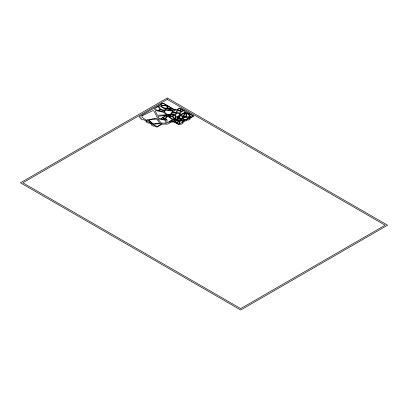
<?xml version="1.0" encoding="UTF-8"?>
<svg xmlns="http://www.w3.org/2000/svg" width="408" height="408" viewBox="0 0 408 408"><rect width="100%" height="100%" fill="white"/><g stroke="black" fill="none" stroke-linecap="round" stroke-linejoin="round"><path stroke-width="0.61" d="M160.91 105.152A0.694 0.398 0 0 1 160.941 104.713L161.874 103.958A0.694 0.398 0 0 1 162.369 103.79L163.506 103.724A0.694 0.398 0 0 1 164.057 103.836L165.536 104.657A0.694 0.398 0 0 1 165.607 105.188L165.464 105.295A0.694 0.398 0 0 1 164.893 105.453L161.522 105.386A0.694 0.398 0 0 1 160.981 105.218M180.28 110.828L181.264 111.175L183.284 110.476L181.341 109.405L180.285 110.797M164.837 110.726L164.801 112.44L167.045 114.342L170.161 114.551L172.839 111.165L166.265 110.089L164.837 110.726M166.994 120.161L166.903 122.905L171.992 119.85A0.694 0.398 0 0 0 172.049 119.335L168.274 116.433A0.694 0.398 0 0 0 167.081 116.515L165.725 118.34A0.694 0.398 0 0 0 165.75 118.682L166.913 119.967A0.694 0.398 0 0 1 166.994 120.161M182.432 116.351L182.325 118.096L179.755 118.294L179.755 115.877L182.432 116.351M186.242 112.674L185.946 116.372L183.6 116.076L186.242 112.674M179.306 116.137L179.132 118.269L177.307 119.325L179.306 116.137M180.831 109.293L179.653 110.711L177.179 109.859L179.505 108.559L180.831 109.293M183.212 116.3L183.085 117.433L185.91 116.821L183.212 116.3M174.058 109.63L173.976 110.124A0.694 0.398 0 0 1 172.926 110.43C164.368 107.748 170.161 108.431 174.058 109.63M167.255 106.993L167.122 107.804A0.694 0.398 0 0 1 166.275 108.156L163.736 107.824A0.694 0.398 0 0 1 163.328 107.666L161.522 106.238A0.694 0.398 0 0 1 161.476 105.815A0.694 0.398 0 0 1 162.124 105.606L165.857 105.738A0.694 0.398 0 0 1 166.428 105.953L167.178 106.769A0.694 0.398 0 0 1 167.255 106.993M187.042 113.016L186.354 116.933L190.358 116.795L187.042 113.016M169.356 114.648L169.269 115.127L168.331 115.219L167.209 115.999L166.449 115.173L167.331 114.526L169.356 114.648M167.764 107.309L167.627 107.967A0.694 0.398 0 0 0 168.234 108.411L172.201 108.686L169.172 106.922L168.397 106.957A0.694 0.398 0 0 0 167.764 107.309M183.014 117.575L182.804 118.585L185.64 119.672L189.587 117.025L183.014 117.575M179.596 113.587L179.132 115.489L177.133 116.647A0.694 0.398 0 0 1 176.44 116.744A0.694 0.398 0 0 1 175.965 116.443L175.394 114.781L176.985 113.373A0.694 0.398 0 0 1 177.796 113.215L179.596 113.587M180.209 120.911L179.199 123.996L183.784 121.232L180.209 120.911M179.678 120.911L178.566 124.149L176.552 123.017L179.678 120.911M166.591 105.259L166.5 105.514A0.694 0.398 0 0 0 166.535 105.748L167.127 105.575L166.591 105.259M146.487 120.391L146.365 120.717L152.516 124.231L152.913 123.767L148.221 120.314A0.694 0.398 0 0 0 147.405 120.176L146.487 120.391M142.254 115.836L141.867 116.851A0.694 0.398 0 0 0 141.999 117.188L146.008 120.1L156.983 118.147A0.694 0.398 0 0 0 157.437 117.647L153.836 110.91A0.694 0.398 0 0 0 152.735 110.721L142.489 115.617A0.694 0.398 0 0 0 142.254 115.836M163.858 118.692L163.465 119.682L161.175 118.85L162.7 117.871L163.858 118.692M166.398 105.142L166.224 105.585L165.505 105.493L166.398 105.142M164.23 118.738L163.843 119.672L165.403 119.942L166.24 119.605L165.383 118.677L164.23 118.738M174.925 109.854L174.502 110.864A0.694 0.398 0 0 1 174.078 111.144L173.293 111.318L172.64 112.134A0.694 0.398 0 0 0 172.712 112.537A0.694 0.398 0 0 0 173.354 112.7L175.93 112.511A0.694 0.398 0 0 0 176.531 112.062L176.169 110.415A0.694 0.398 0 0 0 175.797 110.104L174.925 109.854M181.463 111.522L179.704 115.26L185.222 112.073L184.11 110.767L181.463 111.522M170.029 114.689L169.662 115.209L171.697 116.265L174.191 114.939L170.029 114.689M178.724 116.382L176.552 119.442L175.093 118.662L178.724 116.382M166.887 116.158L165.24 118.412L164.159 118.483L163.088 117.667L166.286 115.546L166.887 116.158M180.642 111.71L179.622 113.082L177.735 112.613A0.694 0.398 0 0 1 177.317 112.292L177.082 111.042A0.694 0.398 0 0 1 178.046 110.629L180.275 111.185A0.694 0.398 0 0 1 180.642 111.71M185.614 112.343L182.886 115.999L180.183 115.479L185.614 112.343M170.187 115.785L169.356 116.897L167.892 115.806L169.417 115.321L170.187 115.785M172.105 113.052L171.115 114.327L174.828 114.449L176.613 112.838L172.105 113.052M174.685 120.809L174.002 121.671L172.186 121.604L174.685 120.809M170.615 115.979L169.585 117.167L172.446 118.983A0.694 0.398 0 0 0 173.446 118.998L173.915 118.728L173.13 117.341L170.615 115.979M175.231 120.834L174.272 121.814L175.904 122.788L175.231 120.834M167.27 105.657L167.056 105.866A0.694 0.398 0 0 0 167.091 106.304L167.428 106.575A0.694 0.398 0 0 0 168.014 106.738L168.978 106.718L167.27 105.657M175.537 117.591L174.282 118.463L173.885 117.229A0.694 0.398 0 0 0 173.573 116.963L172.304 116.499L174.772 115.153L175.675 117.239A0.694 0.398 0 0 1 175.537 117.591M179.306 120.697L176.236 122.803L175.573 120.926L179.306 120.697M161.415 123.772L157.738 126.256A0.694 0.398 0 0 1 156.861 126.337L153.495 124.894A0.694 0.398 0 0 1 153.321 124.496A0.694 0.398 0 0 1 153.857 124.221L159.538 123.609L161.415 123.772M158.233 106.401L154.652 108.814A0.694 0.398 0 0 0 154.841 109.421L158.11 110.466L159.686 109.558L158.233 106.401M190.949 117.157L186.405 120.161L185.813 119.748L190.949 117.157M166.097 115.331L161.119 118.463A0.694 0.398 0 0 1 160.466 118.58L158.987 118.402L158.08 116.77A0.694 0.398 0 0 1 158.615 116.254L166.097 115.331M185.4 119.84L183.677 120.896L179.918 120.528L185.4 119.84M174.242 119.059L168.79 122.395L174.609 120.299L174.242 119.059M192.979 116.025L191.245 117.065L187.813 113.041L192.979 116.025M167.28 98.002L20.4 182.799L240.72 309.998L387.6 225.201L167.28 98.002M167.28 99.414L22.848 182.799L240.72 308.586L385.152 225.201L167.28 99.414M161.757 103.719L139.398 116.627A0.694 0.398 0 0 0 139.398 117.193L141.311 118.3L140.576 118.723L142.78 119.993L143.514 119.569L146.742 121.431L146.008 121.854L148.211 123.129L148.946 122.706L152.204 124.588L151.47 125.011L153.673 126.281L154.408 125.858L156.274 126.934A0.694 0.398 0 0 0 157.253 126.934L162.149 124.108L167.683 124.108L171.294 122.023L174.231 122.023L178.148 124.282A1.04 0.602 0 0 0 179.617 124.282L180.132 123.986L180.866 124.409L183.07 123.139L182.335 122.711L187.461 119.753L188.195 120.176L190.398 118.907L189.664 118.483L193.963 115.999L180.622 108.299A1.04 0.602 0 0 0 179.153 108.299L177.006 109.538L173.721 109.217L164.205 103.719A1.729 1 0 0 0 161.757 103.719M179.331 118.478L176.975 119.84L179.229 120.069L182.458 118.386L179.331 118.478M160.492 109.711L158.865 110.614L164.312 111.894L164.128 110.864L160.492 109.711M182.432 118.646L179.28 120.345L184.712 119.564L182.432 118.646M165.725 109.589L164.337 110.318L160.778 109.359L158.63 106.177L159.686 105.774L165.725 109.589M154.51 119.07L149.517 119.988A0.694 0.398 0 0 0 149.17 120.605L153.148 123.762A0.694 0.398 0 0 0 153.862 123.915L158.921 123.226A0.694 0.398 0 0 0 159.401 122.681L157.029 119.406A0.694 0.398 0 0 0 156.448 119.167L154.51 119.07M177.689 120.528L175.44 120.697L174.721 118.907L177.689 120.528M165.49 114.944L157.947 115.234A0.694 0.398 0 0 1 157.238 114.944L155.366 111.139A0.694 0.398 0 0 1 155.565 110.736A0.694 0.398 0 0 1 156.279 110.66L163.46 112.266A0.694 0.398 0 0 1 163.786 112.414L166.02 114.322A0.694 0.398 0 0 1 166.066 114.719A0.694 0.398 0 0 1 165.49 114.944M166.117 123.185L161.206 123.038L157.677 118.84L165.296 120.151L166.117 123.185M166.928 108.594L164.383 108.268L166.388 109.686A0.694 0.398 0 0 0 166.77 109.823L172.375 110.558L167.142 108.645A0.694 0.398 0 0 0 166.928 108.594"/></g></svg>
